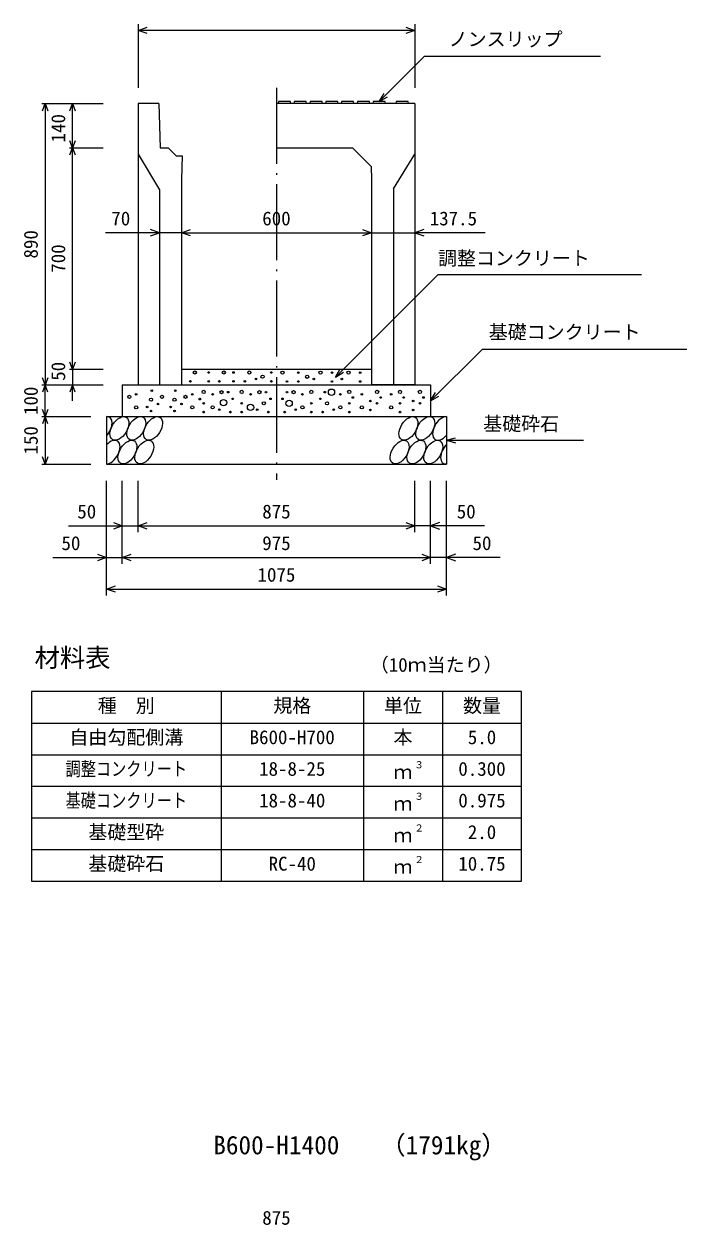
# Model space of a CAD drawing. Units: millimetres, scale not verified. Extents: x -16800 to 16800, y -5940 to 5940.
# Drawn here: x 7483 to 9580, y 28 to 3826 of the extents above; entities that cross this region are included whole.
import ezdxf
from ezdxf.enums import TextEntityAlignment as Align

# ---------------------------------------------------------------- set-up
doc = ezdxf.new("R2010")
doc.units = ezdxf.units.MM
doc.header["$LTSCALE"] = 20
doc.linetypes.add('LONG_DASHED_DOTTED', pattern=[15.25, 12, -1.5, 0.25, -1.5])
for name, color, linetype, lineweight in [('0-0_DIM', 7, 'Continuous', 25), ('0-2_HATCH', 6, 'Continuous', 25), ('0-3_HYO', 3, 'Continuous', 25), ('0-4_HYO2', 4, 'Continuous', 25), ('0-5_OUTLINE', 3, 'Continuous', 25), ('0-6_TXT', 7, 'Continuous', 25)]:
    doc.layers.add(name, color=color, linetype=linetype, lineweight=lineweight)
doc.styles.add('ＭＳ ゴシック', font='')
doc.styles.get('ＭＳ ゴシック').set_extended_font_data('MS Gothic')

msp = doc.modelspace()

# ---------------------------------------------------------------- linework, layer by layer
at = {"layer": '0-0_DIM'}
for p, q in [((7844.28, 3826.41), (7844.28, 3624.66)), ((8719.28, 3806.41), (7844.28, 3806.41)), ((8719.28, 3826.41), (8719.28, 3624.66)), ((8606.78, 3581.16), (8748.99, 3723.38)), ((9305.88, 3723.38), (8748.99, 3723.38)), ((7540.08, 3574.66), (7733.41, 3574.66)), ((7550.08, 3574.66), (7550.08, 2684.66)), ((7636.75, 3434.66), (7636.75, 3574.66)), ((8606.78, 3581.16), (8621.78, 3607.14)), ((8606.78, 3581.16), (8632.76, 3596.16)), ((7626.75, 3434.66), (7733.41, 3434.66)), ((7636.75, 2734.66), (7636.75, 3434.66)), ((7911.78, 3166.25), (7741.09, 3166.25)), ((7981.78, 3166.25), (7911.78, 3166.25)), ((7981.78, 3166.25), (8581.78, 3166.25)), ((8581.78, 3166.25), (8719.28, 3166.25)), ((8942.05, 3166.25), (8719.28, 3166.25)), ((8932.94, 2798.32), (8769.28, 2634.66)), ((8932.94, 2798.32), (9579.81, 2798.32)), ((8468.1, 2709.66), (8483.1, 2735.64)), ((7626.75, 2734.66), (7733.41, 2734.66)), ((7636.75, 2734.66), (7636.75, 2684.66)), ((8468.1, 2709.66), (8494.08, 2724.66)), ((7540.08, 2684.66), (7733.41, 2684.66)), ((7550.08, 2584.66), (7550.08, 2684.66)), ((7636.75, 2634.66), (7636.75, 2684.66)), ((8769.28, 2634.66), (8784.28, 2660.64)), ((8769.28, 2634.66), (8795.26, 2649.66)), ((7540.08, 2584.66), (7694.28, 2584.66)), ((7550.08, 2584.66), (7550.08, 2434.66)), ((8819.28, 2509.66), (8848.26, 2517.43)), ((8819.28, 2509.66), (9252.6, 2509.66)), ((8819.28, 2509.66), (8848.26, 2501.9)), ((7540.08, 2434.66), (7694.28, 2434.66)), ((7744.28, 2019.15), (7744.28, 2381.49)), ((7794.28, 2119.15), (7794.28, 2381.49)), ((7844.28, 2219.15), (7844.28, 2381.49)), ((8719.28, 2219.15), (8719.28, 2381.49)), ((8769.28, 2119.15), (8769.28, 2381.49)), ((8819.28, 2019.15), (8819.28, 2381.49)), ((7624.28, 2239.15), (7844.28, 2239.15)), ((7844.28, 2239.15), (8719.28, 2239.15)), ((8939.28, 2239.15), (8719.28, 2239.15)), ((7574.28, 2139.15), (7794.28, 2139.15)), ((7794.28, 2139.15), (8769.28, 2139.15)), ((8989.28, 2139.15), (8769.28, 2139.15)), ((7744.28, 2039.15), (8819.28, 2039.15))]:
    msp.add_line(p, q, dxfattribs=at)
at = {"layer": '0-0_DIM', "linetype": 'LONG_DASHED_DOTTED'}
msp.add_line((8281.78, 3624.66), (8281.78, 2384.66), dxfattribs=at)
at = {"layer": '0-0_DIM'}
for points in [[(7872.51, 3796.14), (7844.32, 3806.41), (7872.51, 3816.67)], [(8691.13, 3816.67), (8719.32, 3806.41), (8691.13, 3796.14)], [(7541.87, 3552.11), (7550.08, 3574.66), (7558.29, 3552.11)], [(7628.54, 3552.11), (7636.75, 3574.66), (7644.96, 3552.11)], [(7644.96, 3457.22), (7636.75, 3434.66), (7628.54, 3457.22)], [(7628.54, 3412.11), (7636.75, 3434.66), (7644.96, 3412.11)], [(7883.59, 3155.99), (7911.78, 3166.25), (7883.59, 3176.51)], [(8009.97, 3155.99), (7981.78, 3166.25), (8009.97, 3176.51)], [(8553.59, 3176.51), (8581.78, 3166.25), (8553.59, 3155.99)], [(8747.47, 3176.51), (8719.28, 3166.25), (8747.47, 3155.99)], [(8468.1, 2709.66), (8792.57, 3034.13), (9436.12, 3034.13)], [(7644.96, 2757.22), (7636.75, 2734.66), (7628.54, 2757.22)], [(7558.29, 2707.22), (7550.08, 2684.66), (7541.87, 2707.22)], [(7558.29, 2662.11), (7550.08, 2684.66), (7541.87, 2662.11)], [(7644.96, 2662.11), (7636.75, 2684.66), (7628.54, 2662.11)], [(7558.29, 2607.22), (7550.08, 2584.66), (7541.87, 2607.22)], [(7558.29, 2562.11), (7550.08, 2584.66), (7541.87, 2562.11)], [(7558.29, 2457.22), (7550.08, 2434.66), (7541.87, 2457.22)], [(7766.09, 2249.41), (7794.28, 2239.15), (7766.09, 2228.89)], [(7872.47, 2228.89), (7844.28, 2239.15), (7872.47, 2249.41)], [(8691.09, 2249.41), (8719.28, 2239.15), (8691.09, 2228.89)], [(8797.47, 2249.41), (8769.28, 2239.15), (8797.47, 2228.89)], [(7716.09, 2149.41), (7744.28, 2139.15), (7716.09, 2128.89)], [(7822.47, 2128.89), (7794.28, 2139.15), (7822.47, 2149.41)], [(8741.09, 2149.41), (8769.28, 2139.15), (8741.09, 2128.89)], [(8847.47, 2149.41), (8819.28, 2139.15), (8847.47, 2128.89)], [(7772.47, 2028.89), (7744.28, 2039.15), (7772.47, 2049.41)], [(8791.09, 2049.41), (8819.28, 2039.15), (8791.09, 2028.89)]]:
    msp.add_lwpolyline(points, dxfattribs=at)
at = {"layer": '0-2_HATCH'}
for p, q in [((8326.78, 3574.66), (8325.78, 3581.16)), ((8376.78, 3574.66), (8375.78, 3581.16)), ((8426.78, 3574.66), (8425.78, 3581.16)), ((8476.78, 3574.66), (8475.78, 3581.16)), ((8526.78, 3574.66), (8525.78, 3581.16)), ((8576.78, 3574.66), (8575.78, 3581.16)), ((8626.78, 3574.66), (8625.78, 3581.16)), ((8699.28, 3574.66), (8698.28, 3581.16))]:
    msp.add_line(p, q, dxfattribs=at)
for points in [[(8325.78, 3581.16), (8287.78, 3581.16), (8286.78, 3574.66)], [(8375.78, 3581.16), (8337.78, 3581.16), (8336.78, 3574.66)], [(8425.78, 3581.16), (8387.78, 3581.16), (8386.78, 3574.66)], [(8475.78, 3581.16), (8437.78, 3581.16), (8436.78, 3574.66)], [(8525.78, 3581.16), (8487.78, 3581.16), (8486.78, 3574.66)], [(8575.78, 3581.16), (8537.78, 3581.16), (8536.78, 3574.66)], [(8625.78, 3581.16), (8587.78, 3581.16), (8586.78, 3574.66)], [(8698.28, 3581.16), (8660.28, 3581.16), (8659.28, 3574.66)]]:
    msp.add_lwpolyline(points, dxfattribs=at)
for centre, radius in [((8009.45, 2695.96), 2.5), ((8023.47, 2723.97), 5), ((8067.57, 2723.97), 2.5), ((8067.57, 2695.96), 2.5), ((8101.28, 2695.96), 2.5), ((8115.3, 2723.97), 5), ((8145.75, 2723.97), 2.5), ((8145.75, 2695.96), 2.5), ((8181.64, 2695.96), 2.5), ((8195.66, 2723.97), 5), ((8216.69, 2703.84), 2.5), ((8237.71, 2710.84), 5), ((8265.75, 2723.97), 2.5), ((8265.75, 2695.96), 2.5), ((8300.92, 2723.69), 5), ((8314.94, 2695.68), 2.5), ((8350.82, 2723.69), 2.5), ((8350.82, 2695.68), 2.5), ((8378.86, 2710.56), 5), ((8399.89, 2703.56), 2.5), ((8420.92, 2723.69), 5), ((8457.14, 2723.69), 2.5), ((8457.14, 2695.68), 2.5), ((8488.32, 2703.56), 2.5), ((8509.35, 2723.69), 5), ((8546.35, 2723.69), 2.5), ((8546.35, 2695.68), 2.5), ((7887.52, 2666.49), 2.5), ((7961.86, 2666.49), 2.5), ((8051.75, 2662.72), 5), ((8107.82, 2661.84), 5), ((8128.86, 2661.84), 2.5), ((8171.75, 2662.72), 5), ((8227.82, 2661.84), 5), ((8248.86, 2661.84), 2.5), ((8314.71, 2661.84), 2.5), ((8335.74, 2661.84), 5), ((8391.82, 2662.72), 5), ((8434.71, 2661.84), 2.5), ((8455.74, 2661.84), 10), ((8511.82, 2662.72), 5), ((8599.9, 2662.72), 5), ((8672.55, 2662.72), 5), ((8735.3, 2662.72), 5), ((7816.52, 2647.21), 5), ((7838.09, 2654.84), 2.5), ((7885.08, 2637.97), 5), ((7907.15, 2624.42), 2.5), ((7919.56, 2647.21), 5), ((7959.41, 2637.97), 5), ((7981.48, 2624.42), 2.5), ((7993.9, 2647.21), 5), ((8015.47, 2654.84), 2.5), ((8039.33, 2639.92), 2.5), ((8051.75, 2626.82), 2.5), ((8079.79, 2654.84), 2.5), ((8114.36, 2628.83), 10), ((8142.87, 2640.83), 2.5), ((8171.75, 2626.82), 2.5), ((8199.79, 2613.69), 10), ((8199.79, 2654.84), 2.5), ((8241.84, 2626.82), 5), ((8262.87, 2640.83), 2.5), ((8300.69, 2640.83), 2.5), ((8321.72, 2626.82), 10), ((8363.78, 2654.84), 2.5), ((8391.82, 2626.82), 2.5), ((8420.69, 2640.83), 2.5), ((8441.72, 2626.82), 5), ((8483.78, 2654.84), 2.5), ((8511.82, 2626.82), 2.5), ((8523.16, 2645.15), 2.5), ((8551.72, 2654.84), 2.5), ((8578.58, 2633.62), 2.5), ((8599.9, 2626.82), 2.5), ((8611.24, 2645.15), 2.5), ((8644.51, 2654.84), 2.5), ((8672.55, 2626.82), 2.5), ((8683.89, 2645.15), 2.5), ((8713.97, 2633.62), 2.5), ((8735.3, 2626.82), 2.5), ((8746.64, 2645.15), 2.5), ((7838.09, 2613.69), 5), ((7872.66, 2615.18), 2.5), ((7885.08, 2602.08), 2.5), ((7947, 2615.18), 2.5), ((7959.41, 2602.08), 2.5), ((8015.47, 2613.69), 5), ((8051.75, 2598.81), 2.5), ((8079.79, 2613.69), 5), ((8100.82, 2606.69), 2.5), ((8135.86, 2598.81), 2.5), ((8171.75, 2598.81), 2.5), ((8220.82, 2606.69), 2.5), ((8255.86, 2598.81), 2.5), ((8307.7, 2598.81), 2.5), ((8342.75, 2606.69), 2.5), ((8363.78, 2613.69), 5), ((8391.82, 2598.81), 2.5), ((8427.7, 2598.81), 2.5), ((8462.75, 2606.69), 2.5), ((8483.78, 2613.69), 5), ((8511.82, 2598.81), 2.5), ((8551.72, 2613.69), 5), ((8578.58, 2605.61), 2.5), ((8644.51, 2613.69), 5), ((8672.55, 2598.81), 2.5), ((8713.97, 2605.61), 2.5)]:
    msp.add_circle(centre, radius, dxfattribs=at)
for centre, start_param, end_param in [((7731.92, 2547.14), 4.385593, 6.6745444), ((8805.42, 2547.14), 0.3357715, 4.4411806), ((7757.24, 2472.15), 3.5111464, 7.548991), ((8830.75, 2472.15), 1.2110787, 3.5658734)]:
    msp.add_ellipse(centre, major_axis=(21.81, 35.31), ratio=0.5792, start_param=start_param, end_param=end_param, dxfattribs=at)
for centre in [(7785.13, 2547.14), (7838.34, 2547.14), (7891.54, 2547.14), (8699.01, 2547.14), (8752.22, 2547.14), (7810.45, 2472.15), (7863.66, 2472.15), (8671.12, 2472.15), (8724.33, 2472.15), (8777.54, 2472.15)]:
    msp.add_ellipse(centre, major_axis=(21.81, 35.31), ratio=0.5792, dxfattribs=at)
at = {"layer": '0-3_HYO'}
for p, q in [((8106.78, 1715.2), (8106.78, 1115.2)), ((8556.78, 1715.2), (8556.78, 1115.2)), ((8806.78, 1715.2), (8806.78, 1115.2)), ((7506.78, 1615.2), (9056.78, 1615.2))]:
    msp.add_line(p, q, dxfattribs=at)
msp.add_lwpolyline([(7506.78, 1115.2), (9056.78, 1115.2), (9056.78, 1715.2), (7506.78, 1715.2)], close=True, dxfattribs=at)
at = {"layer": '0-4_HYO2'}
for p, q in [((7506.78, 1515.2), (9056.78, 1515.2)), ((7506.78, 1415.2), (9056.78, 1415.2)), ((7506.78, 1315.2), (9056.78, 1315.2)), ((7506.78, 1215.2), (9056.78, 1215.2))]:
    msp.add_line(p, q, dxfattribs=at)
at = {"layer": '0-5_OUTLINE'}
for p, q in [((7909.28, 3574.66), (7914.28, 3434.66)), ((8719.28, 3574.66), (8281.78, 3574.66)), ((8719.28, 3574.66), (8719.28, 2684.66)), ((7914.28, 3434.66), (7939.28, 3434.66)), ((7939.28, 3434.66), (7964.28, 3409.66)), ((8281.78, 3434.66), (8521.78, 3434.66)), ((8521.78, 3434.66), (8580.76, 3375.69)), ((7844.28, 3414.66), (7911.78, 3301.44)), ((7964.28, 3409.66), (7983.66, 3409.66)), ((7983.66, 3409.66), (7981.78, 3334.66)), ((8651.78, 3304.66), (8719.28, 3414.66)), ((8580.76, 3375.69), (8581.78, 3334.66)), ((7981.78, 3334.66), (7981.78, 2684.66)), ((8581.78, 3334.66), (8581.78, 2684.66)), ((7911.78, 3301.44), (7911.78, 2684.66)), ((8651.78, 3304.66), (8651.78, 2684.66)), ((7981.78, 2734.66), (8581.78, 2734.66)), ((7794.28, 2684.66), (8769.28, 2684.66)), ((7794.28, 2684.66), (7794.28, 2584.66)), ((7844.28, 2684.66), (7981.78, 2684.66)), ((8719.28, 2684.66), (8581.78, 2684.66)), ((8769.28, 2684.66), (8769.28, 2584.66)), ((7744.28, 2584.66), (8819.28, 2584.66)), ((7744.28, 2584.66), (7744.28, 2434.66)), ((8819.28, 2584.66), (8819.28, 2434.66)), ((7744.28, 2434.66), (8819.28, 2434.66))]:
    msp.add_line(p, q, dxfattribs=at)
msp.add_lwpolyline([(7909.28, 3574.66), (7844.28, 3574.66), (7844.28, 2684.66)], dxfattribs=at)

# ---------------------------------------------------------------- texts
at = {"layer": '0-0_DIM', "style": 'ＭＳ ゴシック'}
for s, p in [('ノンスリップ', (8826.3, 3743.55)), ('70', (7759.51, 3176.25)), ('600', (8236.78, 3176.25)), ('137.5', (8766.38, 3176.25)), ('調整コンクリート', (8792.57, 3050.55)), ('基礎コンクリート', (8952.94, 2817.05)), ('基礎砕石', (8935.6, 2526.84)), ('50', (7651.84, 2249.15)), ('875', (8236.78, 2249.15)), ('50', (8851.72, 2249.15)), ('50', (7601.84, 2149.15)), ('975', (8236.78, 2149.15)), ('50', (8901.72, 2149.15)), ('1075', (8221.78, 2049.15)), ('875', (8236.78, 15.08))]:
    msp.add_text(s, height=43.99, dxfattribs=at).set_placement(p, align=Align.BOTTOM_LEFT)
for s, p in [('140', (7626.75, 3451.91)), ('890', (7540.08, 3084.66)), ('700', (7626.75, 3039.66)), ('50', (7626.75, 2697.99)), ('100', (7540.08, 2589.66)), ('150', (7540.08, 2464.66))]:
    msp.add_text(s, height=43.99, rotation=90, dxfattribs=at).set_placement(p, align=Align.BOTTOM_LEFT)
at = {"layer": '0-6_TXT', "style": 'ＭＳ ゴシック'}
for s, height, p in [('材料表', 58.65, (7516.78, 1775.2)), ('（10ｍ当たり）', 43.99, (8576.78, 1764.2)), ('種\u3000別', 43.99, (7716.78, 1635.2)), ('規格', 43.99, (8271.78, 1635.2)), ('単位', 43.99, (8621.78, 1635.2)), ('数量', 43.99, (8871.78, 1635.2)), ('自由勾配側溝', 43.99, (7626.78, 1535.2)), ('本', 43.99, (8651.78, 1535.2)), ('B600-H700', 43.99, (8196.78, 1535.2)), ('5.0', 43.99, (8886.78, 1535.2)), ('18-8-25', 43.99, (8226.78, 1435.2)), ('３', 21.99, (8717.32, 1465.57)), ('0.300', 43.99, (8856.78, 1435.2)), ('ｍ', 43.99, (8651.78, 1425.2)), ('18-8-40', 43.99, (8226.78, 1335.2)), ('ｍ', 43.99, (8651.78, 1325.2)), ('３', 21.99, (8717.32, 1365.57)), ('0.975', 43.99, (8856.78, 1335.2)), ('基礎型砕', 43.99, (7686.78, 1235.2)), ('２', 21.99, (8717.32, 1265.57)), ('2.0', 43.99, (8886.78, 1235.2)), ('ｍ', 43.99, (8651.78, 1225.2)), ('基礎砕石', 43.99, (7686.78, 1135.2)), ('RC-40', 43.99, (8256.78, 1135.2)), ('２', 21.99, (8717.32, 1165.57)), ('10.75', 43.99, (8856.78, 1135.2)), ('ｍ', 43.99, (8651.78, 1125.2)), ('B600-H1400', 58.65, (8081.78, 233.34)), ('（1791kg）', 58.65, (8610.15, 233.34))]:
    msp.add_text(s, height=height, dxfattribs=at).set_placement(p, align=Align.BOTTOM_LEFT)
at = {"layer": '0-6_TXT', "style": 'ＭＳ ゴシック', "width": 0.8}
for s, p in [('調整コンクリート', (7614.78, 1435.2)), ('基礎コンクリート', (7614.78, 1335.2))]:
    msp.add_text(s, height=43.99, dxfattribs=at).set_placement(p, align=Align.BOTTOM_LEFT)

doc.saveas('drawing.dxf')
